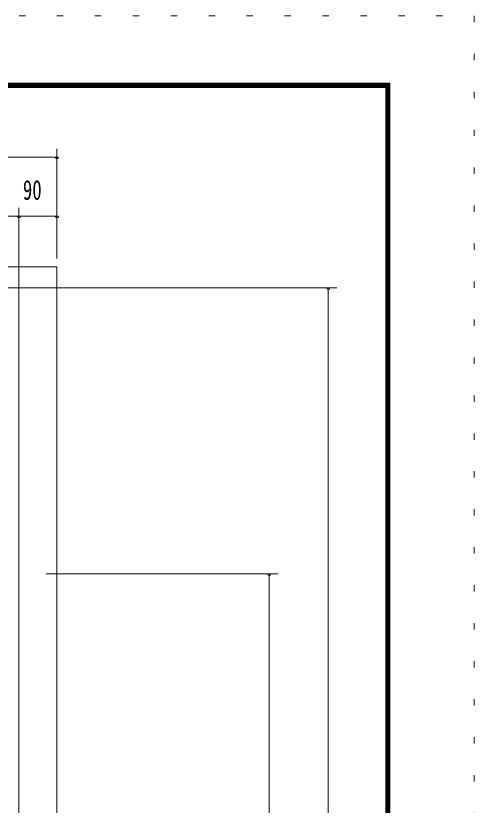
# Model space of a CAD drawing. Units: millimetres, scale not verified. Extents: x -11302 to 11317, y -7291 to 7278.
# Drawn here: x -510 to 578, y 5406 to 7278 of the extents above; entities that cross this region are included whole.
import ezdxf
from ezdxf.enums import TextEntityAlignment as Align

# ---------------------------------------------------------------- set-up
doc = ezdxf.new("R2010")
doc.units = ezdxf.units.MM
doc.header["$LTSCALE"] = 30
doc.linetypes.add('USER6', pattern=[3, 0.5, -2.5])
for name, color, linetype, lineweight in [('0-1_0-00', 4, 'Continuous', 18), ('0-2_2ラック-03BODL', 7, 'Continuous', 18), ('0-A_2ラック-F寸法', 3, 'Continuous', 18), ('0-F_F-E_J_ADD', 7, 'USER6', 18)]:
    doc.layers.add(name, color=color, linetype=linetype, lineweight=lineweight)
doc.styles.add('ＭＳ ゴシック', font='')
doc.styles.get('ＭＳ ゴシック').set_extended_font_data('MS Gothic')

msp = doc.modelspace()

# ---------------------------------------------------------------- linework, layer by layer
at = {"layer": '0-1_0-00', "color": 5}
for points in [[(377.69, 7117.92), (-11102.31, 7117.92), (-11102.31, -922.08), (377.69, -922.08)], [(376.68, 7116.92), (376.68, -921.08), (-11101.31, -921.08), (-11101.31, 7116.92)], [(375.68, 7115.92), (375.68, -920.08), (-11100.31, -920.08), (-11100.31, 7115.92)], [(374.68, 7114.92), (374.68, -919.08), (-11099.31, -919.08), (-11099.31, 7114.92)], [(373.69, 7113.92), (373.69, -918.08), (-11098.31, -918.08), (-11098.31, 7113.92)], [(372.69, 7112.92), (372.69, -917.08), (-11097.31, -917.08), (-11097.31, 7112.92)], [(371.68, 7111.92), (371.68, -916.08), (-11096.31, -916.08), (-11096.31, 7111.92)], [(370.69, 7110.92), (370.69, -915.08), (-11095.31, -915.08), (-11095.31, 7110.92)], [(369.68, 7109.92), (369.68, -914.08), (-11094.31, -914.08), (-11094.31, 7109.92)], [(368.69, 7108.92), (368.69, -913.08), (-11093.31, -913.08), (-11093.31, 7108.92)], [(367.68, 7107.92), (367.68, -912.08), (-11092.31, -912.08), (-11092.31, 7107.92)]]:
    msp.add_lwpolyline(points, close=True, dxfattribs=at)
at = {"layer": '0-2_2ラック-03BODL'}
for p, q in [((-412.53, 6682.8), (-3877.5, 6682.8)), ((-412.53, 4132.8), (-412.53, 6682.8))]:
    msp.add_line(p, q, dxfattribs=at)
at = {"layer": '0-A_2ラック-F寸法'}
for p, q in [((-412.53, 6962.8), (-412.53, 6702.8)), ((-412.53, 6942.8), (-2446.5, 6942.8)), ((-408.53, 6942.8), (-416.53, 6942.8)), ((-502.53, 6822.8), (-502.53, 4175.32)), ((-462.53, 6802.8), (-2301.5, 6802.8)), ((-498.53, 6802.8), (-506.53, 6802.8)), ((-412.53, 6802.8), (-462.53, 6802.8)), ((-408.53, 6802.8), (-416.53, 6802.8)), ((251.47, 6632.78), (-1228.08, 6632.78)), ((235.47, 6632.78), (227.47, 6632.78)), ((231.47, 4132.8), (231.47, 6632.78)), ((111.47, 5954.8), (-438.28, 5954.8)), ((95.47, 5954.8), (87.47, 5954.8)), ((91.47, 4132.8), (91.47, 5954.8))]:
    msp.add_line(p, q, dxfattribs=at)
for centre in [(-412.53, 6942.8), (-502.53, 6802.8), (-412.53, 6802.8), (231.47, 6632.78), (91.47, 5954.8)]:
    msp.add_arc(centre, 4, 180, 0, dxfattribs=at)
at = {"layer": '0-F_F-E_J_ADD', "color": 5}
msp.add_lwpolyline([(577.69, 7277.92), (577.69, -1122.08), (-11302.31, -1122.08), (-11302.31, 7277.92)], close=True, dxfattribs=at)

# ---------------------------------------------------------------- texts
at = {"layer": '0-A_2ラック-F寸法', "color": 7, "style": 'ＭＳ ゴシック', "width": 0.7}
msp.add_text('90', height=46.89, dxfattribs=at).set_placement((-493.31, 6827.6), align=Align.BOTTOM_LEFT)

doc.saveas('drawing.dxf')
